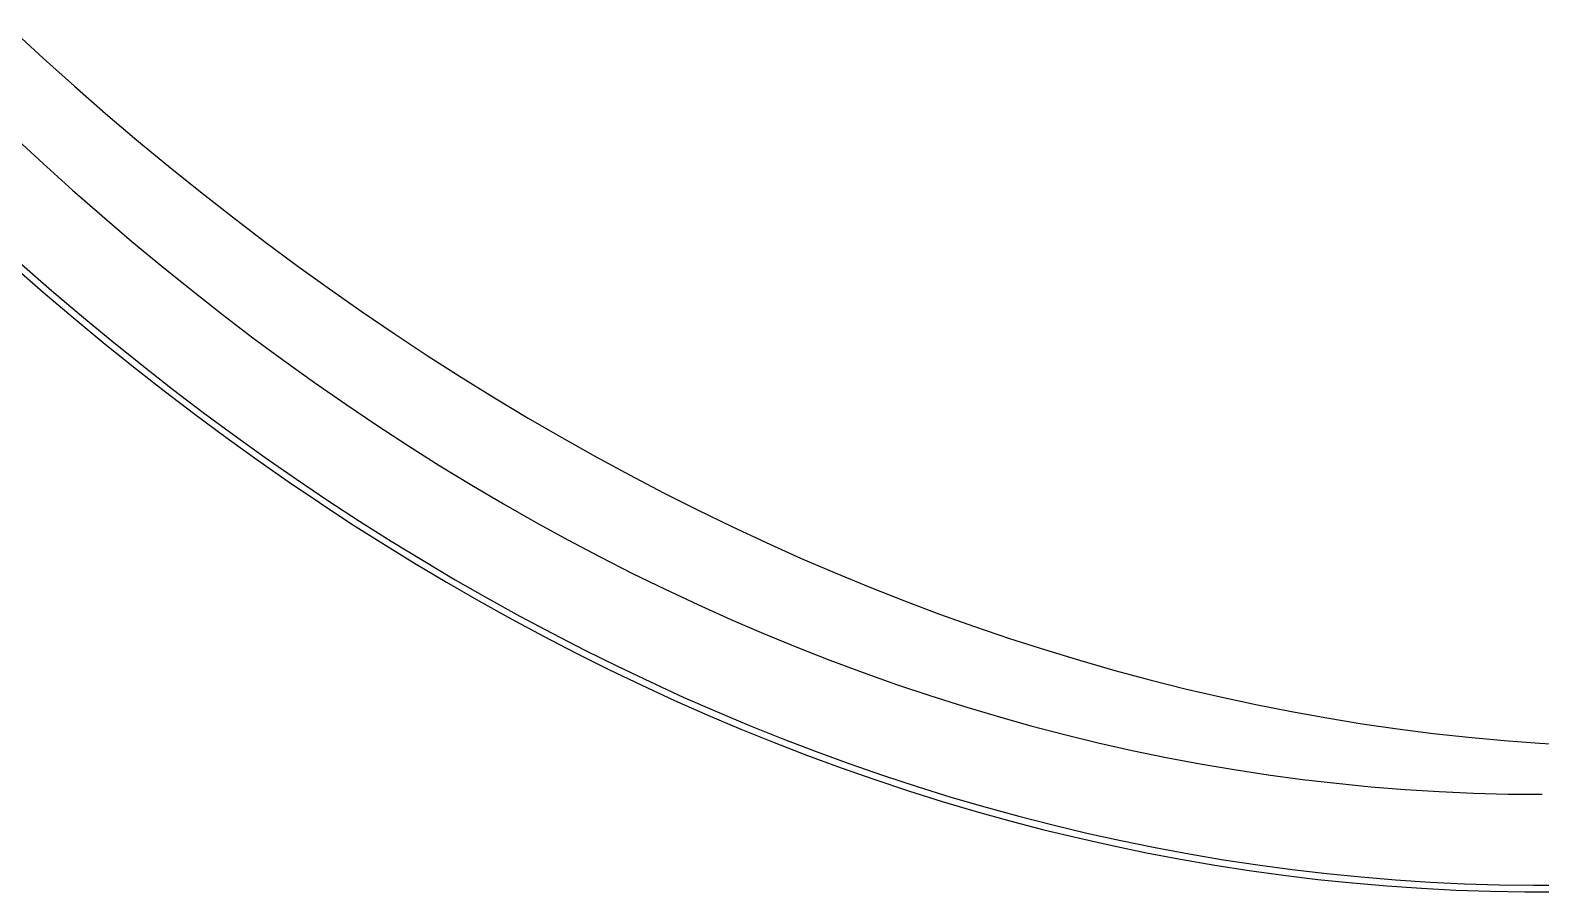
# Model space of a CAD drawing. Extents: x -1 to 217, y -22 to 302.
# Drawn here: x 52.4 to 107.8, y -22.3 to 9.3 of the extents above; entities that cross this region are included whole.
import ezdxf

# ---------------------------------------------------------------- set-up
doc = ezdxf.new("R2010")
doc.units = 0

msp = doc.modelspace()

# ---------------------------------------------------------------- linework, layer by layer
at = {"layer": 'ELLIPSES'}
for p, q in [((51.795, 9.281), (52.923, 8.245)), ((52.923, 8.245), (54.059, 7.227)), ((54.059, 7.227), (55.203, 6.228)), ((55.203, 6.228), (56.354, 5.249)), ((51.843, 5.377), (52.912, 4.387)), ((56.354, 5.249), (57.513, 4.289)), ((52.912, 4.387), (53.989, 3.415)), ((57.513, 4.289), (58.679, 3.348)), ((53.989, 3.415), (55.074, 2.463)), ((58.679, 3.348), (59.852, 2.427)), ((55.074, 2.463), (56.166, 1.53)), ((59.852, 2.427), (61.032, 1.526)), ((56.166, 1.53), (57.266, 0.617)), ((61.032, 1.526), (62.219, 0.645)), ((51.826, 0.626), (52.916, -0.329)), ((52.132, 0.679), (53.223, -0.273)), ((57.266, 0.617), (58.372, -0.277)), ((62.219, 0.645), (63.412, -0.216)), ((52.916, -0.329), (54.014, -1.265)), ((53.223, -0.273), (54.322, -1.206)), ((58.372, -0.277), (59.486, -1.151)), ((63.412, -0.216), (64.611, -1.057)), ((64.611, -1.057), (65.816, -1.878)), ((54.014, -1.265), (55.119, -2.182)), ((54.322, -1.206), (55.427, -2.12)), ((59.486, -1.151), (60.606, -2.005)), ((55.119, -2.182), (56.231, -3.079)), ((55.427, -2.12), (56.54, -3.015)), ((60.606, -2.005), (61.734, -2.839)), ((65.816, -1.878), (67.028, -2.678)), ((67.028, -2.678), (68.245, -3.457)), ((56.231, -3.079), (57.35, -3.958)), ((56.54, -3.015), (57.66, -3.89)), ((61.734, -2.839), (62.867, -3.652)), ((62.867, -3.652), (64.008, -4.446)), ((68.245, -3.457), (69.468, -4.216)), ((57.35, -3.958), (58.475, -4.817)), ((57.66, -3.89), (58.786, -4.746)), ((69.468, -4.216), (70.696, -4.954)), ((58.475, -4.817), (59.608, -5.657)), ((58.786, -4.746), (59.919, -5.583)), ((64.008, -4.446), (65.154, -5.219)), ((70.696, -4.954), (71.929, -5.671)), ((65.154, -5.219), (66.306, -5.971)), ((59.608, -5.657), (60.746, -6.477)), ((59.919, -5.583), (61.058, -6.4)), ((66.306, -5.971), (67.465, -6.703)), ((71.929, -5.671), (73.167, -6.367)), ((60.746, -6.477), (61.892, -7.278)), ((61.058, -6.4), (62.204, -7.198)), ((73.167, -6.367), (74.41, -7.041)), ((62.204, -7.198), (63.356, -7.975)), ((67.465, -6.703), (68.629, -7.414)), ((74.41, -7.041), (75.658, -7.695)), ((61.892, -7.278), (63.043, -8.059)), ((68.629, -7.414), (69.798, -8.104)), ((75.658, -7.695), (76.91, -8.327)), ((63.043, -8.059), (64.2, -8.82)), ((63.356, -7.975), (64.514, -8.733)), ((69.798, -8.104), (70.973, -8.773)), ((64.2, -8.82), (65.364, -9.561)), ((64.514, -8.733), (65.678, -9.471)), ((70.973, -8.773), (72.153, -9.422)), ((76.91, -8.327), (78.167, -8.938)), ((78.167, -8.938), (79.427, -9.527)), ((65.364, -9.561), (66.532, -10.282)), ((65.678, -9.471), (66.847, -10.188)), ((72.153, -9.422), (73.339, -10.049)), ((79.427, -9.527), (80.691, -10.094)), ((66.532, -10.282), (67.707, -10.983)), ((66.847, -10.188), (68.022, -10.886)), ((73.339, -10.049), (74.529, -10.655)), ((80.691, -10.094), (81.959, -10.64)), ((67.707, -10.983), (68.887, -11.664)), ((68.022, -10.886), (69.203, -11.563)), ((74.529, -10.655), (75.724, -11.24)), ((81.959, -10.64), (83.231, -11.164)), ((69.203, -11.563), (70.388, -12.219)), ((75.724, -11.24), (76.923, -11.803)), ((83.231, -11.164), (84.505, -11.666)), ((68.887, -11.664), (70.072, -12.324)), ((76.923, -11.803), (78.127, -12.345)), ((84.505, -11.666), (85.783, -12.146)), ((85.783, -12.146), (87.064, -12.604)), ((70.072, -12.324), (71.262, -12.964)), ((70.388, -12.219), (71.579, -12.855)), ((78.127, -12.345), (79.335, -12.865)), ((87.064, -12.604), (88.347, -13.04)), ((71.262, -12.964), (72.457, -13.584)), ((71.579, -12.855), (72.775, -13.471)), ((79.335, -12.865), (80.547, -13.364)), ((88.347, -13.04), (89.633, -13.454)), ((72.457, -13.584), (73.657, -14.183)), ((72.775, -13.471), (73.975, -14.066)), ((80.547, -13.364), (81.763, -13.841)), ((81.763, -13.841), (82.982, -14.297)), ((89.633, -13.454), (90.921, -13.846)), ((90.921, -13.846), (92.212, -14.215)), ((73.657, -14.183), (74.862, -14.761)), ((73.975, -14.066), (75.18, -14.64)), ((82.982, -14.297), (84.206, -14.73)), ((92.212, -14.215), (93.504, -14.562)), ((74.862, -14.761), (76.071, -15.318)), ((75.18, -14.64), (76.389, -15.194)), ((84.206, -14.73), (85.432, -15.142)), ((93.504, -14.562), (94.798, -14.887)), ((94.798, -14.887), (96.093, -15.189)), ((76.071, -15.318), (77.284, -15.855)), ((76.389, -15.194), (77.603, -15.726)), ((85.432, -15.142), (86.662, -15.532)), ((96.093, -15.189), (97.39, -15.468)), ((97.39, -15.468), (98.688, -15.725)), ((77.284, -15.855), (78.501, -16.371)), ((77.603, -15.726), (78.82, -16.238)), ((86.662, -15.532), (87.895, -15.9)), ((87.895, -15.9), (89.13, -16.245)), ((98.688, -15.725), (99.987, -15.96)), ((99.987, -15.96), (101.286, -16.172)), ((78.501, -16.371), (79.723, -16.866)), ((78.82, -16.238), (80.042, -16.728)), ((89.13, -16.245), (90.368, -16.569)), ((90.368, -16.569), (91.609, -16.871)), ((101.286, -16.172), (102.586, -16.361)), ((102.586, -16.361), (103.887, -16.527)), ((103.887, -16.527), (105.187, -16.671)), ((79.723, -16.866), (80.948, -17.339)), ((80.042, -16.728), (81.267, -17.198)), ((91.609, -16.871), (92.852, -17.15)), ((92.852, -17.15), (94.097, -17.407)), ((105.187, -16.671), (106.488, -16.792)), ((106.488, -16.792), (107.788, -16.891)), ((107.788, -16.891), (109.088, -16.966)), ((80.948, -17.339), (82.176, -17.792)), ((81.267, -17.198), (82.496, -17.646)), ((82.496, -17.646), (83.728, -18.073)), ((94.097, -17.407), (95.344, -17.642)), ((95.344, -17.642), (96.593, -17.855)), ((82.176, -17.792), (83.408, -18.223)), ((83.408, -18.223), (84.644, -18.634)), ((83.728, -18.073), (84.964, -18.479)), ((96.593, -17.855), (97.843, -18.046)), ((97.843, -18.046), (99.095, -18.214)), ((99.095, -18.214), (100.348, -18.359)), ((84.644, -18.634), (85.882, -19.023)), ((84.964, -18.479), (86.203, -18.863)), ((100.348, -18.359), (101.603, -18.483)), ((101.603, -18.483), (102.858, -18.584)), ((102.858, -18.584), (104.113, -18.662)), ((104.113, -18.662), (105.37, -18.718)), ((105.37, -18.718), (106.626, -18.752)), ((106.626, -18.752), (107.883, -18.763)), ((85.882, -19.023), (87.124, -19.39)), ((86.203, -18.863), (87.444, -19.227)), ((87.444, -19.227), (88.689, -19.568)), ((87.124, -19.39), (88.368, -19.737)), ((88.368, -19.737), (89.615, -20.062)), ((88.689, -19.568), (89.935, -19.888)), ((89.935, -19.888), (91.185, -20.187)), ((89.615, -20.062), (90.865, -20.365)), ((90.865, -20.365), (92.116, -20.647)), ((91.185, -20.187), (92.436, -20.464)), ((92.436, -20.464), (93.69, -20.72)), ((92.116, -20.647), (93.37, -20.907)), ((93.37, -20.907), (94.626, -21.146)), ((93.69, -20.72), (94.946, -20.954)), ((94.946, -20.954), (96.203, -21.166)), ((94.626, -21.146), (95.883, -21.363)), ((95.883, -21.363), (97.142, -21.559)), ((96.203, -21.166), (97.462, -21.357)), ((97.142, -21.559), (98.403, -21.733)), ((97.462, -21.357), (98.722, -21.525)), ((98.722, -21.525), (99.984, -21.672)), ((98.403, -21.733), (99.665, -21.885)), ((99.665, -21.885), (100.928, -22.015)), ((99.984, -21.672), (101.247, -21.798)), ((100.928, -22.015), (102.192, -22.124)), ((101.247, -21.798), (102.51, -21.901)), ((102.192, -22.124), (103.456, -22.211)), ((102.51, -21.901), (103.774, -21.983)), ((103.774, -21.983), (105.039, -22.043)), ((105.039, -22.043), (106.304, -22.081)), ((106.304, -22.081), (107.57, -22.098)), ((107.57, -22.098), (108.835, -22.092)), ((103.456, -22.211), (104.722, -22.277)), ((104.722, -22.277), (105.987, -22.32)), ((105.987, -22.32), (107.253, -22.342)), ((107.253, -22.342), (108.519, -22.342))]:
    msp.add_line(p, q, dxfattribs=at)

doc.saveas('drawing.dxf')
